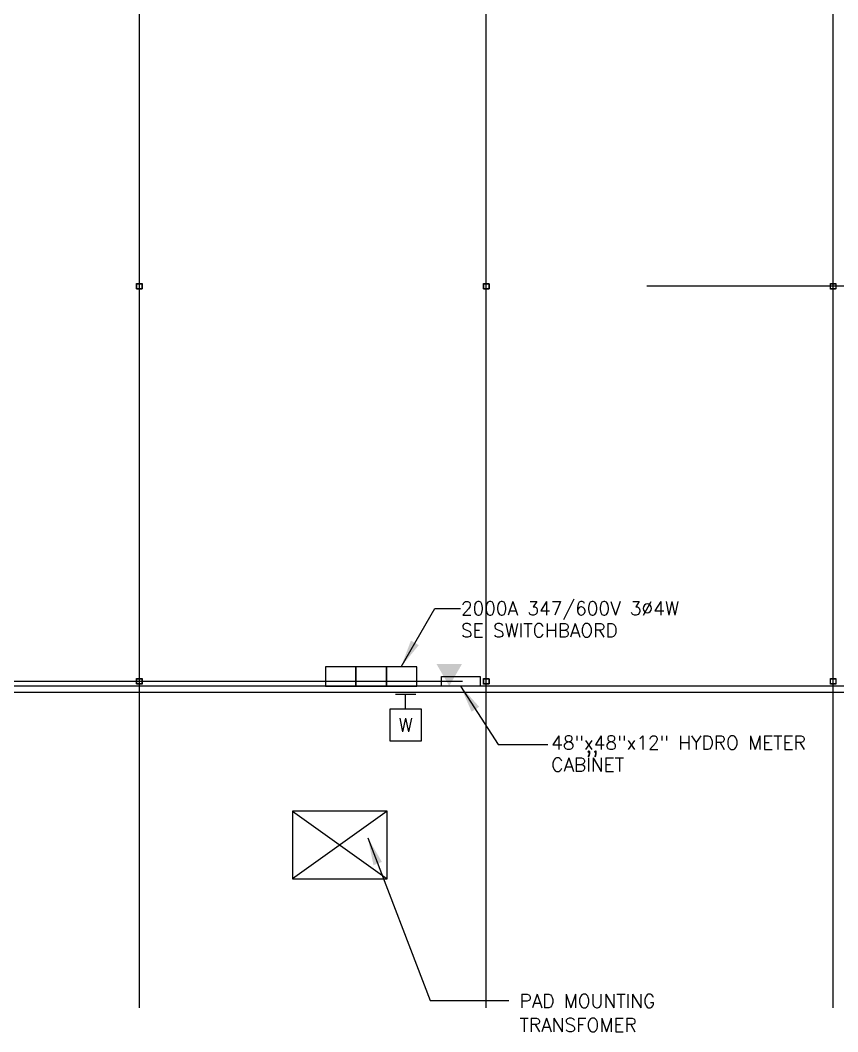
# Model space of a CAD drawing. Header units: millimetres. Extents: x 626570 to 643256, y 6233 to 11343.
# Drawn here: x 628243 to 629262, y 6598 to 7858 of the extents above; entities that cross this region are included whole.
import ezdxf
from ezdxf.enums import TextEntityAlignment as Align

# ---------------------------------------------------------------- set-up
doc = ezdxf.new("R2010")
doc.units = ezdxf.units.MM
doc.header["$LTSCALE"] = 4000
doc.header["$MEASUREMENT"] = 0
doc.linetypes.add('DASHDOT', pattern=[1, 0.5, -0.25, 0, -0.25])
doc.layers.get('0').update_dxf_attribs({"linetype": 'CONTINUOUS'})
for name, color, linetype in [('2012-201_WALL-FLEXWALL', 7, 'CONTINUOUS'), ('LTG', 6, 'CONTINUOUS'), ('MASTERFOUNDATION_1', 4, 'DASHDOT'), ('MASTERFOUNDATION_25', 7, 'CONTINUOUS'), ('POWER', 3, 'CONTINUOUS')]:
    doc.layers.add(name, color=color, linetype=linetype)
doc.styles.get("Standard").update_dxf_attribs({"font": 'simplex.shx'})
doc.dimstyles.get("Standard").update_dxf_attribs({"dimtxt": 0.18, "dimasz": 0.18, "dimexe": 0.18, "dimexo": 0.0625, "dimgap": 0.09, "dimtad": 0, "dimtih": 1, "dimtoh": 1, "dimdec": 4, "dimzin": 0, "dimdsep": 46, "dimtxsty": 'Standard', "dimcen": 0.09, "dimadec": 0, "dimazin": 0, "dimtfac": 1, "dimtdec": 4, "dimtofl": 0, "dimtmove": 0, "dimatfit": 3, "dimfxl": 1, "dimtolj": 1, "dimtzin": 0, "dimarcsym": 0})

# ---------------------------------------------------------------- blocks, each defined once
blk = doc.blocks.new('WD')
for p, q in [((322, 0), (-322, 0)), ((0, -465), (0, 0))]:
    blk.add_line(p, q)
blk.add_lwpolyline([(-500, -465), (-500, -1465), (500, -1465), (500, -465)], close=True)
blk.add_text('W', height=430).set_placement((0, -965), align=Align.MIDDLE)
blk = doc.blocks.new('PHONE')
at = {"color": 1}
blk.add_solid([(-200, 346), (200, 346), (0, 0)], dxfattribs=at)

msp = doc.modelspace()

# ---------------------------------------------------------------- linework, layer by layer
at = {"layer": '2012-201_WALL-FLEXWALL', "linetype": 'Continuous'}
for p, q in [((629308.7, 7028.5), (627960.4, 7028.5)), ((629308.7, 7020.6), (627960.4, 7020.6))]:
    msp.add_line(p, q, dxfattribs=at)
at = {"layer": 'MASTERFOUNDATION_1', "linetype": 'DASHDOT'}
for p, q in [((628391.8, 6627.5), (628391.8, 11123.2)), ((628823.8, 7058.8), (628823.8, 11123.2)), ((629255.8, 6627.5), (629255.8, 11123.2)), ((643023.9, 7526.6), (626795.2, 7526.6)), ((643023.9, 7526.6), (626795.2, 7526.6)), ((628823.8, 6627.5), (628823.8, 7058.8)), ((626794.1, 7034.4), (643036.1, 7034.4))]:
    msp.add_line(p, q, dxfattribs=at)
at = {"layer": 'MASTERFOUNDATION_25', "linetype": 'Continuous', "flags": 128}
for points in [[(628388.9, 7530.1), (628394.7, 7530.1), (628394.7, 7530.1), (628394.7, 7530.1), (628394.7, 7530.1), (628394.7, 7530.1), (628394.8, 7530.1), (628394.8, 7530.1), (628394.8, 7530.1), (628394.8, 7530.1), (628394.8, 7530.1), (628394.9, 7530.1), (628394.9, 7530.1), (628394.9, 7530.1), (628394.9, 7530), (628394.9, 7530), (628395, 7530), (628395, 7530), (628395, 7530), (628395, 7530), (628395, 7530), (628395.1, 7530), (628395.1, 7529.9), (628395.1, 7529.9), (628395.1, 7529.9), (628395.1, 7529.9), (628395.1, 7529.9), (628395.1, 7529.9), (628395.2, 7529.9), (628395.2, 7529.8), (628395.2, 7529.8), (628395.2, 7529.8), (628395.2, 7529.8), (628395.2, 7529.8), (628395.2, 7529.7), (628395.2, 7529.7), (628395.2, 7529.7), (628395.2, 7529.7), (628395.3, 7529.7), (628395.3, 7529.6), (628395.3, 7529.6), (628395.3, 7529.6), (628395.3, 7529.6), (628395.3, 7529.6), (628395.3, 7529.5), (628395.3, 7529.5), (628395.3, 7529.5), (628395.3, 7523.7), (628395.3, 7523.7), (628395.3, 7523.7), (628395.3, 7523.7), (628395.3, 7523.6), (628395.3, 7523.6), (628395.3, 7523.6), (628395.3, 7523.6), (628395.3, 7523.6), (628395.2, 7523.5), (628395.2, 7523.5), (628395.2, 7523.5), (628395.2, 7523.5), (628395.2, 7523.5), (628395.2, 7523.4), (628395.2, 7523.4), (628395.2, 7523.4), (628395.2, 7523.4), (628395.2, 7523.4), (628395.1, 7523.3), (628395.1, 7523.3), (628395.1, 7523.3), (628395.1, 7523.3), (628395.1, 7523.3), (628395.1, 7523.3), (628395.1, 7523.3), (628395, 7523.2), (628395, 7523.2), (628395, 7523.2), (628395, 7523.2), (628395, 7523.2), (628394.9, 7523.2), (628394.9, 7523.2), (628394.9, 7523.2), (628394.9, 7523.2), (628394.9, 7523.1), (628394.8, 7523.1), (628394.8, 7523.1), (628394.8, 7523.1), (628394.8, 7523.1), (628394.8, 7523.1), (628394.7, 7523.1), (628394.7, 7523.1), (628394.7, 7523.1), (628394.7, 7523.1), (628394.7, 7523.1), (628388.9, 7523.1), (628388.9, 7523.1), (628388.9, 7523.1), (628388.8, 7523.1), (628388.8, 7523.1), (628388.8, 7523.1), (628388.8, 7523.1), (628388.7, 7523.1), (628388.7, 7523.1), (628388.7, 7523.1), (628388.7, 7523.1), (628388.7, 7523.2), (628388.6, 7523.2), (628388.6, 7523.2), (628388.6, 7523.2), (628388.6, 7523.2), (628388.6, 7523.2), (628388.5, 7523.2), (628388.5, 7523.2), (628388.5, 7523.2), (628388.5, 7523.3), (628388.5, 7523.3), (628388.5, 7523.3), (628388.5, 7523.3), (628388.4, 7523.3), (628388.4, 7523.3), (628388.4, 7523.3), (628388.4, 7523.4), (628388.4, 7523.4), (628388.4, 7523.4), (628388.4, 7523.4), (628388.3, 7523.4), (628388.3, 7523.5), (628388.3, 7523.5), (628388.3, 7523.5), (628388.3, 7523.5), (628388.3, 7523.5), (628388.3, 7523.6), (628388.3, 7523.6), (628388.3, 7523.6), (628388.3, 7523.6), (628388.3, 7523.6), (628388.3, 7523.7), (628388.3, 7523.7), (628388.3, 7523.7), (628388.3, 7523.7), (628388.3, 7529.5), (628388.3, 7529.5), (628388.3, 7529.5), (628388.3, 7529.6), (628388.3, 7529.6), (628388.3, 7529.6), (628388.3, 7529.6), (628388.3, 7529.6), (628388.3, 7529.7), (628388.3, 7529.7), (628388.3, 7529.7), (628388.3, 7529.7), (628388.3, 7529.7), (628388.3, 7529.8), (628388.3, 7529.8), (628388.4, 7529.8), (628388.4, 7529.8), (628388.4, 7529.8), (628388.4, 7529.9), (628388.4, 7529.9), (628388.4, 7529.9), (628388.4, 7529.9), (628388.5, 7529.9), (628388.5, 7529.9), (628388.5, 7529.9), (628388.5, 7530), (628388.5, 7530), (628388.5, 7530), (628388.5, 7530), (628388.6, 7530), (628388.6, 7530), (628388.6, 7530), (628388.6, 7530), (628388.6, 7530.1), (628388.7, 7530.1), (628388.7, 7530.1), (628388.7, 7530.1), (628388.7, 7530.1), (628388.7, 7530.1), (628388.8, 7530.1), (628388.8, 7530.1), (628388.8, 7530.1), (628388.8, 7530.1), (628388.9, 7530.1), (628388.9, 7530.1), (628388.9, 7530.1)], [(628388.9, 7529.8), (628394.7, 7529.8), (628394.7, 7529.8), (628394.7, 7529.8), (628394.7, 7529.8), (628394.7, 7529.8), (628394.7, 7529.8), (628394.7, 7529.8), (628394.7, 7529.8), (628394.7, 7529.8), (628394.7, 7529.8), (628394.8, 7529.8), (628394.8, 7529.8), (628394.8, 7529.8), (628394.8, 7529.8), (628394.8, 7529.8), (628394.8, 7529.8), (628394.8, 7529.7), (628394.8, 7529.7), (628394.8, 7529.7), (628394.8, 7529.7), (628394.9, 7529.7), (628394.9, 7529.7), (628394.9, 7529.7), (628394.9, 7529.7), (628394.9, 7529.7), (628394.9, 7529.7), (628394.9, 7529.7), (628394.9, 7529.7), (628394.9, 7529.7), (628394.9, 7529.7), (628394.9, 7529.6), (628394.9, 7529.6), (628394.9, 7529.6), (628394.9, 7529.6), (628394.9, 7529.6), (628394.9, 7529.6), (628394.9, 7529.6), (628395, 7529.6), (628395, 7529.6), (628395, 7529.6), (628395, 7529.5), (628395, 7529.5), (628395, 7529.5), (628395, 7529.5), (628395, 7529.5), (628395, 7529.5), (628395, 7523.7), (628395, 7523.7), (628395, 7523.7), (628395, 7523.7), (628395, 7523.7), (628395, 7523.7), (628395, 7523.7), (628395, 7523.7), (628395, 7523.6), (628394.9, 7523.6), (628394.9, 7523.6), (628394.9, 7523.6), (628394.9, 7523.6), (628394.9, 7523.6), (628394.9, 7523.6), (628394.9, 7523.6), (628394.9, 7523.6), (628394.9, 7523.6), (628394.9, 7523.5), (628394.9, 7523.5), (628394.9, 7523.5), (628394.9, 7523.5), (628394.9, 7523.5), (628394.9, 7523.5), (628394.9, 7523.5), (628394.9, 7523.5), (628394.8, 7523.5), (628394.8, 7523.5), (628394.8, 7523.5), (628394.8, 7523.5), (628394.8, 7523.5), (628394.8, 7523.5), (628394.8, 7523.5), (628394.8, 7523.4), (628394.8, 7523.4), (628394.8, 7523.4), (628394.7, 7523.4), (628394.7, 7523.4), (628394.7, 7523.4), (628394.7, 7523.4), (628394.7, 7523.4), (628394.7, 7523.4), (628394.7, 7523.4), (628394.7, 7523.4), (628394.7, 7523.4), (628394.7, 7523.4), (628388.9, 7523.4), (628388.9, 7523.4), (628388.9, 7523.4), (628388.9, 7523.4), (628388.9, 7523.4), (628388.8, 7523.4), (628388.8, 7523.4), (628388.8, 7523.4), (628388.8, 7523.4), (628388.8, 7523.4), (628388.8, 7523.4), (628388.8, 7523.4), (628388.8, 7523.4), (628388.8, 7523.5), (628388.8, 7523.5), (628388.7, 7523.5), (628388.7, 7523.5), (628388.7, 7523.5), (628388.7, 7523.5), (628388.7, 7523.5), (628388.7, 7523.5), (628388.7, 7523.5), (628388.7, 7523.5), (628388.7, 7523.5), (628388.7, 7523.5), (628388.7, 7523.5), (628388.7, 7523.5), (628388.6, 7523.5), (628388.6, 7523.6), (628388.6, 7523.6), (628388.6, 7523.6), (628388.6, 7523.6), (628388.6, 7523.6), (628388.6, 7523.6), (628388.6, 7523.6), (628388.6, 7523.6), (628388.6, 7523.6), (628388.6, 7523.6), (628388.6, 7523.7), (628388.6, 7523.7), (628388.6, 7523.7), (628388.6, 7523.7), (628388.6, 7523.7), (628388.6, 7523.7), (628388.6, 7523.7), (628388.6, 7523.7), (628388.6, 7529.5), (628388.6, 7529.5), (628388.6, 7529.5), (628388.6, 7529.5), (628388.6, 7529.5), (628388.6, 7529.5), (628388.6, 7529.6), (628388.6, 7529.6), (628388.6, 7529.6), (628388.6, 7529.6), (628388.6, 7529.6), (628388.6, 7529.6), (628388.6, 7529.6), (628388.6, 7529.6), (628388.6, 7529.6), (628388.6, 7529.6), (628388.6, 7529.7), (628388.6, 7529.7), (628388.6, 7529.7), (628388.7, 7529.7), (628388.7, 7529.7), (628388.7, 7529.7), (628388.7, 7529.7), (628388.7, 7529.7), (628388.7, 7529.7), (628388.7, 7529.7), (628388.7, 7529.7), (628388.7, 7529.7), (628388.7, 7529.7), (628388.7, 7529.7), (628388.7, 7529.8), (628388.8, 7529.8), (628388.8, 7529.8), (628388.8, 7529.8), (628388.8, 7529.8), (628388.8, 7529.8), (628388.8, 7529.8), (628388.8, 7529.8), (628388.8, 7529.8), (628388.8, 7529.8), (628388.8, 7529.8), (628388.9, 7529.8), (628388.9, 7529.8), (628388.9, 7529.8), (628388.9, 7529.8), (628388.9, 7529.8)], [(628820.9, 7530.1), (628826.7, 7530.1), (628826.7, 7530.1), (628826.7, 7530.1), (628826.7, 7530.1), (628826.7, 7530.1), (628826.8, 7530.1), (628826.8, 7530.1), (628826.8, 7530.1), (628826.8, 7530.1), (628826.9, 7530.1), (628826.9, 7530.1), (628826.9, 7530.1), (628826.9, 7530.1), (628826.9, 7530), (628827, 7530), (628827, 7530), (628827, 7530), (628827, 7530), (628827, 7530), (628827, 7530), (628827.1, 7530), (628827.1, 7529.9), (628827.1, 7529.9), (628827.1, 7529.9), (628827.1, 7529.9), (628827.1, 7529.9), (628827.2, 7529.9), (628827.2, 7529.9), (628827.2, 7529.8), (628827.2, 7529.8), (628827.2, 7529.8), (628827.2, 7529.8), (628827.2, 7529.8), (628827.2, 7529.7), (628827.2, 7529.7), (628827.2, 7529.7), (628827.3, 7529.7), (628827.3, 7529.7), (628827.3, 7529.6), (628827.3, 7529.6), (628827.3, 7529.6), (628827.3, 7529.6), (628827.3, 7529.6), (628827.3, 7529.5), (628827.3, 7529.5), (628827.3, 7529.5), (628827.3, 7523.7), (628827.3, 7523.7), (628827.3, 7523.7), (628827.3, 7523.7), (628827.3, 7523.6), (628827.3, 7523.6), (628827.3, 7523.6), (628827.3, 7523.6), (628827.3, 7523.6), (628827.3, 7523.5), (628827.2, 7523.5), (628827.2, 7523.5), (628827.2, 7523.5), (628827.2, 7523.5), (628827.2, 7523.4), (628827.2, 7523.4), (628827.2, 7523.4), (628827.2, 7523.4), (628827.2, 7523.4), (628827.2, 7523.3), (628827.1, 7523.3), (628827.1, 7523.3), (628827.1, 7523.3), (628827.1, 7523.3), (628827.1, 7523.3), (628827.1, 7523.3), (628827, 7523.2), (628827, 7523.2), (628827, 7523.2), (628827, 7523.2), (628827, 7523.2), (628827, 7523.2), (628826.9, 7523.2), (628826.9, 7523.2), (628826.9, 7523.2), (628826.9, 7523.1), (628826.9, 7523.1), (628826.8, 7523.1), (628826.8, 7523.1), (628826.8, 7523.1), (628826.8, 7523.1), (628826.7, 7523.1), (628826.7, 7523.1), (628826.7, 7523.1), (628826.7, 7523.1), (628826.7, 7523.1), (628820.9, 7523.1), (628820.9, 7523.1), (628820.9, 7523.1), (628820.8, 7523.1), (628820.8, 7523.1), (628820.8, 7523.1), (628820.8, 7523.1), (628820.8, 7523.1), (628820.7, 7523.1), (628820.7, 7523.1), (628820.7, 7523.1), (628820.7, 7523.2), (628820.7, 7523.2), (628820.6, 7523.2), (628820.6, 7523.2), (628820.6, 7523.2), (628820.6, 7523.2), (628820.6, 7523.2), (628820.5, 7523.2), (628820.5, 7523.2), (628820.5, 7523.3), (628820.5, 7523.3), (628820.5, 7523.3), (628820.5, 7523.3), (628820.4, 7523.3), (628820.4, 7523.3), (628820.4, 7523.3), (628820.4, 7523.4), (628820.4, 7523.4), (628820.4, 7523.4), (628820.4, 7523.4), (628820.4, 7523.4), (628820.3, 7523.5), (628820.3, 7523.5), (628820.3, 7523.5), (628820.3, 7523.5), (628820.3, 7523.5), (628820.3, 7523.6), (628820.3, 7523.6), (628820.3, 7523.6), (628820.3, 7523.6), (628820.3, 7523.6), (628820.3, 7523.7), (628820.3, 7523.7), (628820.3, 7523.7), (628820.3, 7523.7), (628820.3, 7529.5), (628820.3, 7529.5), (628820.3, 7529.5), (628820.3, 7529.6), (628820.3, 7529.6), (628820.3, 7529.6), (628820.3, 7529.6), (628820.3, 7529.6), (628820.3, 7529.7), (628820.3, 7529.7), (628820.3, 7529.7), (628820.3, 7529.7), (628820.3, 7529.7), (628820.3, 7529.8), (628820.4, 7529.8), (628820.4, 7529.8), (628820.4, 7529.8), (628820.4, 7529.8), (628820.4, 7529.9), (628820.4, 7529.9), (628820.4, 7529.9), (628820.4, 7529.9), (628820.5, 7529.9), (628820.5, 7529.9), (628820.5, 7529.9), (628820.5, 7530), (628820.5, 7530), (628820.5, 7530), (628820.6, 7530), (628820.6, 7530), (628820.6, 7530), (628820.6, 7530), (628820.6, 7530), (628820.7, 7530.1), (628820.7, 7530.1), (628820.7, 7530.1), (628820.7, 7530.1), (628820.7, 7530.1), (628820.8, 7530.1), (628820.8, 7530.1), (628820.8, 7530.1), (628820.8, 7530.1), (628820.8, 7530.1), (628820.9, 7530.1), (628820.9, 7530.1), (628820.9, 7530.1)], [(628820.9, 7529.8), (628826.7, 7529.8), (628826.7, 7529.8), (628826.7, 7529.8), (628826.7, 7529.8), (628826.7, 7529.8), (628826.7, 7529.8), (628826.7, 7529.8), (628826.7, 7529.8), (628826.7, 7529.8), (628826.8, 7529.8), (628826.8, 7529.8), (628826.8, 7529.8), (628826.8, 7529.8), (628826.8, 7529.8), (628826.8, 7529.8), (628826.8, 7529.8), (628826.8, 7529.7), (628826.8, 7529.7), (628826.8, 7529.7), (628826.9, 7529.7), (628826.9, 7529.7), (628826.9, 7529.7), (628826.9, 7529.7), (628826.9, 7529.7), (628826.9, 7529.7), (628826.9, 7529.7), (628826.9, 7529.7), (628826.9, 7529.7), (628826.9, 7529.7), (628826.9, 7529.7), (628826.9, 7529.6), (628826.9, 7529.6), (628826.9, 7529.6), (628826.9, 7529.6), (628826.9, 7529.6), (628827, 7529.6), (628827, 7529.6), (628827, 7529.6), (628827, 7529.6), (628827, 7529.6), (628827, 7529.5), (628827, 7529.5), (628827, 7529.5), (628827, 7529.5), (628827, 7529.5), (628827, 7529.5), (628827, 7523.7), (628827, 7523.7), (628827, 7523.7), (628827, 7523.7), (628827, 7523.7), (628827, 7523.7), (628827, 7523.7), (628827, 7523.7), (628827, 7523.6), (628827, 7523.6), (628827, 7523.6), (628826.9, 7523.6), (628826.9, 7523.6), (628826.9, 7523.6), (628826.9, 7523.6), (628826.9, 7523.6), (628826.9, 7523.6), (628826.9, 7523.6), (628826.9, 7523.5), (628826.9, 7523.5), (628826.9, 7523.5), (628826.9, 7523.5), (628826.9, 7523.5), (628826.9, 7523.5), (628826.9, 7523.5), (628826.9, 7523.5), (628826.9, 7523.5), (628826.8, 7523.5), (628826.8, 7523.5), (628826.8, 7523.5), (628826.8, 7523.5), (628826.8, 7523.5), (628826.8, 7523.5), (628826.8, 7523.4), (628826.8, 7523.4), (628826.8, 7523.4), (628826.8, 7523.4), (628826.7, 7523.4), (628826.7, 7523.4), (628826.7, 7523.4), (628826.7, 7523.4), (628826.7, 7523.4), (628826.7, 7523.4), (628826.7, 7523.4), (628826.7, 7523.4), (628826.7, 7523.4), (628820.9, 7523.4), (628820.9, 7523.4), (628820.9, 7523.4), (628820.9, 7523.4), (628820.9, 7523.4), (628820.9, 7523.4), (628820.8, 7523.4), (628820.8, 7523.4), (628820.8, 7523.4), (628820.8, 7523.4), (628820.8, 7523.4), (628820.8, 7523.4), (628820.8, 7523.4), (628820.8, 7523.5), (628820.8, 7523.5), (628820.8, 7523.5), (628820.7, 7523.5), (628820.7, 7523.5), (628820.7, 7523.5), (628820.7, 7523.5), (628820.7, 7523.5), (628820.7, 7523.5), (628820.7, 7523.5), (628820.7, 7523.5), (628820.7, 7523.5), (628820.7, 7523.5), (628820.7, 7523.5), (628820.7, 7523.5), (628820.6, 7523.6), (628820.6, 7523.6), (628820.6, 7523.6), (628820.6, 7523.6), (628820.6, 7523.6), (628820.6, 7523.6), (628820.6, 7523.6), (628820.6, 7523.6), (628820.6, 7523.6), (628820.6, 7523.6), (628820.6, 7523.7), (628820.6, 7523.7), (628820.6, 7523.7), (628820.6, 7523.7), (628820.6, 7523.7), (628820.6, 7523.7), (628820.6, 7523.7), (628820.6, 7523.7), (628820.6, 7529.5), (628820.6, 7529.5), (628820.6, 7529.5), (628820.6, 7529.5), (628820.6, 7529.5), (628820.6, 7529.5), (628820.6, 7529.6), (628820.6, 7529.6), (628820.6, 7529.6), (628820.6, 7529.6), (628820.6, 7529.6), (628820.6, 7529.6), (628820.6, 7529.6), (628820.6, 7529.6), (628820.6, 7529.6), (628820.6, 7529.6), (628820.6, 7529.7), (628820.6, 7529.7), (628820.7, 7529.7), (628820.7, 7529.7), (628820.7, 7529.7), (628820.7, 7529.7), (628820.7, 7529.7), (628820.7, 7529.7), (628820.7, 7529.7), (628820.7, 7529.7), (628820.7, 7529.7), (628820.7, 7529.7), (628820.7, 7529.7), (628820.7, 7529.7), (628820.8, 7529.8), (628820.8, 7529.8), (628820.8, 7529.8), (628820.8, 7529.8), (628820.8, 7529.8), (628820.8, 7529.8), (628820.8, 7529.8), (628820.8, 7529.8), (628820.8, 7529.8), (628820.8, 7529.8), (628820.9, 7529.8), (628820.9, 7529.8), (628820.9, 7529.8), (628820.9, 7529.8), (628820.9, 7529.8), (628820.9, 7529.8)], [(629252.9, 7530.1), (629258.7, 7530.1), (629258.7, 7530.1), (629258.7, 7530.1), (629258.7, 7530.1), (629258.8, 7530.1), (629258.8, 7530.1), (629258.8, 7530.1), (629258.8, 7530.1), (629258.8, 7530.1), (629258.9, 7530.1), (629258.9, 7530.1), (629258.9, 7530.1), (629258.9, 7530.1), (629258.9, 7530), (629259, 7530), (629259, 7530), (629259, 7530), (629259, 7530), (629259, 7530), (629259.1, 7530), (629259.1, 7530), (629259.1, 7529.9), (629259.1, 7529.9), (629259.1, 7529.9), (629259.1, 7529.9), (629259.1, 7529.9), (629259.2, 7529.9), (629259.2, 7529.9), (629259.2, 7529.8), (629259.2, 7529.8), (629259.2, 7529.8), (629259.2, 7529.8), (629259.2, 7529.8), (629259.2, 7529.7), (629259.2, 7529.7), (629259.3, 7529.7), (629259.3, 7529.7), (629259.3, 7529.7), (629259.3, 7529.6), (629259.3, 7529.6), (629259.3, 7529.6), (629259.3, 7529.6), (629259.3, 7529.6), (629259.3, 7529.5), (629259.3, 7529.5), (629259.3, 7529.5), (629259.3, 7523.7), (629259.3, 7523.7), (629259.3, 7523.7), (629259.3, 7523.7), (629259.3, 7523.6), (629259.3, 7523.6), (629259.3, 7523.6), (629259.3, 7523.6), (629259.3, 7523.6), (629259.3, 7523.5), (629259.3, 7523.5), (629259.2, 7523.5), (629259.2, 7523.5), (629259.2, 7523.5), (629259.2, 7523.4), (629259.2, 7523.4), (629259.2, 7523.4), (629259.2, 7523.4), (629259.2, 7523.4), (629259.2, 7523.3), (629259.1, 7523.3), (629259.1, 7523.3), (629259.1, 7523.3), (629259.1, 7523.3), (629259.1, 7523.3), (629259.1, 7523.3), (629259.1, 7523.2), (629259, 7523.2), (629259, 7523.2), (629259, 7523.2), (629259, 7523.2), (629259, 7523.2), (629258.9, 7523.2), (629258.9, 7523.2), (629258.9, 7523.2), (629258.9, 7523.1), (629258.9, 7523.1), (629258.8, 7523.1), (629258.8, 7523.1), (629258.8, 7523.1), (629258.8, 7523.1), (629258.8, 7523.1), (629258.7, 7523.1), (629258.7, 7523.1), (629258.7, 7523.1), (629258.7, 7523.1), (629252.9, 7523.1), (629252.9, 7523.1), (629252.9, 7523.1), (629252.8, 7523.1), (629252.8, 7523.1), (629252.8, 7523.1), (629252.8, 7523.1), (629252.8, 7523.1), (629252.7, 7523.1), (629252.7, 7523.1), (629252.7, 7523.1), (629252.7, 7523.2), (629252.7, 7523.2), (629252.6, 7523.2), (629252.6, 7523.2), (629252.6, 7523.2), (629252.6, 7523.2), (629252.6, 7523.2), (629252.5, 7523.2), (629252.5, 7523.2), (629252.5, 7523.3), (629252.5, 7523.3), (629252.5, 7523.3), (629252.5, 7523.3), (629252.5, 7523.3), (629252.4, 7523.3), (629252.4, 7523.3), (629252.4, 7523.4), (629252.4, 7523.4), (629252.4, 7523.4), (629252.4, 7523.4), (629252.4, 7523.4), (629252.4, 7523.5), (629252.3, 7523.5), (629252.3, 7523.5), (629252.3, 7523.5), (629252.3, 7523.5), (629252.3, 7523.6), (629252.3, 7523.6), (629252.3, 7523.6), (629252.3, 7523.6), (629252.3, 7523.6), (629252.3, 7523.7), (629252.3, 7523.7), (629252.3, 7523.7), (629252.3, 7523.7), (629252.3, 7529.5), (629252.3, 7529.5), (629252.3, 7529.5), (629252.3, 7529.6), (629252.3, 7529.6), (629252.3, 7529.6), (629252.3, 7529.6), (629252.3, 7529.6), (629252.3, 7529.7), (629252.3, 7529.7), (629252.3, 7529.7), (629252.3, 7529.7), (629252.3, 7529.7), (629252.4, 7529.8), (629252.4, 7529.8), (629252.4, 7529.8), (629252.4, 7529.8), (629252.4, 7529.8), (629252.4, 7529.9), (629252.4, 7529.9), (629252.4, 7529.9), (629252.5, 7529.9), (629252.5, 7529.9), (629252.5, 7529.9), (629252.5, 7529.9), (629252.5, 7530), (629252.5, 7530), (629252.5, 7530), (629252.6, 7530), (629252.6, 7530), (629252.6, 7530), (629252.6, 7530), (629252.6, 7530), (629252.7, 7530.1), (629252.7, 7530.1), (629252.7, 7530.1), (629252.7, 7530.1), (629252.7, 7530.1), (629252.8, 7530.1), (629252.8, 7530.1), (629252.8, 7530.1), (629252.8, 7530.1), (629252.8, 7530.1), (629252.9, 7530.1), (629252.9, 7530.1), (629252.9, 7530.1)], [(629252.9, 7529.8), (629258.7, 7529.8), (629258.7, 7529.8), (629258.7, 7529.8), (629258.7, 7529.8), (629258.7, 7529.8), (629258.7, 7529.8), (629258.7, 7529.8), (629258.7, 7529.8), (629258.8, 7529.8), (629258.8, 7529.8), (629258.8, 7529.8), (629258.8, 7529.8), (629258.8, 7529.8), (629258.8, 7529.8), (629258.8, 7529.8), (629258.8, 7529.8), (629258.8, 7529.7), (629258.8, 7529.7), (629258.9, 7529.7), (629258.9, 7529.7), (629258.9, 7529.7), (629258.9, 7529.7), (629258.9, 7529.7), (629258.9, 7529.7), (629258.9, 7529.7), (629258.9, 7529.7), (629258.9, 7529.7), (629258.9, 7529.7), (629258.9, 7529.7), (629258.9, 7529.7), (629258.9, 7529.6), (629258.9, 7529.6), (629258.9, 7529.6), (629259, 7529.6), (629259, 7529.6), (629259, 7529.6), (629259, 7529.6), (629259, 7529.6), (629259, 7529.6), (629259, 7529.6), (629259, 7529.5), (629259, 7529.5), (629259, 7529.5), (629259, 7529.5), (629259, 7529.5), (629259, 7529.5), (629259, 7523.7), (629259, 7523.7), (629259, 7523.7), (629259, 7523.7), (629259, 7523.7), (629259, 7523.7), (629259, 7523.7), (629259, 7523.7), (629259, 7523.6), (629259, 7523.6), (629259, 7523.6), (629259, 7523.6), (629259, 7523.6), (629258.9, 7523.6), (629258.9, 7523.6), (629258.9, 7523.6), (629258.9, 7523.6), (629258.9, 7523.6), (629258.9, 7523.5), (629258.9, 7523.5), (629258.9, 7523.5), (629258.9, 7523.5), (629258.9, 7523.5), (629258.9, 7523.5), (629258.9, 7523.5), (629258.9, 7523.5), (629258.9, 7523.5), (629258.9, 7523.5), (629258.8, 7523.5), (629258.8, 7523.5), (629258.8, 7523.5), (629258.8, 7523.5), (629258.8, 7523.5), (629258.8, 7523.4), (629258.8, 7523.4), (629258.8, 7523.4), (629258.8, 7523.4), (629258.8, 7523.4), (629258.7, 7523.4), (629258.7, 7523.4), (629258.7, 7523.4), (629258.7, 7523.4), (629258.7, 7523.4), (629258.7, 7523.4), (629258.7, 7523.4), (629258.7, 7523.4), (629252.9, 7523.4), (629252.9, 7523.4), (629252.9, 7523.4), (629252.9, 7523.4), (629252.9, 7523.4), (629252.9, 7523.4), (629252.8, 7523.4), (629252.8, 7523.4), (629252.8, 7523.4), (629252.8, 7523.4), (629252.8, 7523.4), (629252.8, 7523.4), (629252.8, 7523.4), (629252.8, 7523.5), (629252.8, 7523.5), (629252.8, 7523.5), (629252.7, 7523.5), (629252.7, 7523.5), (629252.7, 7523.5), (629252.7, 7523.5), (629252.7, 7523.5), (629252.7, 7523.5), (629252.7, 7523.5), (629252.7, 7523.5), (629252.7, 7523.5), (629252.7, 7523.5), (629252.7, 7523.5), (629252.7, 7523.5), (629252.7, 7523.6), (629252.7, 7523.6), (629252.6, 7523.6), (629252.6, 7523.6), (629252.6, 7523.6), (629252.6, 7523.6), (629252.6, 7523.6), (629252.6, 7523.6), (629252.6, 7523.6), (629252.6, 7523.6), (629252.6, 7523.7), (629252.6, 7523.7), (629252.6, 7523.7), (629252.6, 7523.7), (629252.6, 7523.7), (629252.6, 7523.7), (629252.6, 7523.7), (629252.6, 7523.7), (629252.6, 7529.5), (629252.6, 7529.5), (629252.6, 7529.5), (629252.6, 7529.5), (629252.6, 7529.5), (629252.6, 7529.5), (629252.6, 7529.6), (629252.6, 7529.6), (629252.6, 7529.6), (629252.6, 7529.6), (629252.6, 7529.6), (629252.6, 7529.6), (629252.6, 7529.6), (629252.6, 7529.6), (629252.6, 7529.6), (629252.6, 7529.6), (629252.7, 7529.7), (629252.7, 7529.7), (629252.7, 7529.7), (629252.7, 7529.7), (629252.7, 7529.7), (629252.7, 7529.7), (629252.7, 7529.7), (629252.7, 7529.7), (629252.7, 7529.7), (629252.7, 7529.7), (629252.7, 7529.7), (629252.7, 7529.7), (629252.7, 7529.7), (629252.7, 7529.7), (629252.8, 7529.8), (629252.8, 7529.8), (629252.8, 7529.8), (629252.8, 7529.8), (629252.8, 7529.8), (629252.8, 7529.8), (629252.8, 7529.8), (629252.8, 7529.8), (629252.8, 7529.8), (629252.8, 7529.8), (629252.9, 7529.8), (629252.9, 7529.8), (629252.9, 7529.8), (629252.9, 7529.8), (629252.9, 7529.8), (629252.9, 7529.8)], [(628388.9, 7037.9), (628394.7, 7037.9), (628394.7, 7037.9), (628394.7, 7037.9), (628394.7, 7037.9), (628394.7, 7037.9), (628394.8, 7037.9), (628394.8, 7037.9), (628394.8, 7037.9), (628394.8, 7037.9), (628394.8, 7037.9), (628394.9, 7037.9), (628394.9, 7037.9), (628394.9, 7037.8), (628394.9, 7037.8), (628394.9, 7037.8), (628395, 7037.8), (628395, 7037.8), (628395, 7037.8), (628395, 7037.8), (628395, 7037.8), (628395.1, 7037.8), (628395.1, 7037.7), (628395.1, 7037.7), (628395.1, 7037.7), (628395.1, 7037.7), (628395.1, 7037.7), (628395.1, 7037.7), (628395.2, 7037.6), (628395.2, 7037.6), (628395.2, 7037.6), (628395.2, 7037.6), (628395.2, 7037.6), (628395.2, 7037.6), (628395.2, 7037.5), (628395.2, 7037.5), (628395.2, 7037.5), (628395.2, 7037.5), (628395.3, 7037.5), (628395.3, 7037.4), (628395.3, 7037.4), (628395.3, 7037.4), (628395.3, 7037.4), (628395.3, 7037.3), (628395.3, 7037.3), (628395.3, 7037.3), (628395.3, 7037.3), (628395.3, 7031.5), (628395.3, 7031.5), (628395.3, 7031.5), (628395.3, 7031.5), (628395.3, 7031.4), (628395.3, 7031.4), (628395.3, 7031.4), (628395.3, 7031.4), (628395.3, 7031.4), (628395.2, 7031.3), (628395.2, 7031.3), (628395.2, 7031.3), (628395.2, 7031.3), (628395.2, 7031.3), (628395.2, 7031.2), (628395.2, 7031.2), (628395.2, 7031.2), (628395.2, 7031.2), (628395.2, 7031.2), (628395.1, 7031.1), (628395.1, 7031.1), (628395.1, 7031.1), (628395.1, 7031.1), (628395.1, 7031.1), (628395.1, 7031.1), (628395.1, 7031), (628395, 7031), (628395, 7031), (628395, 7031), (628395, 7031), (628395, 7031), (628394.9, 7031), (628394.9, 7031), (628394.9, 7031), (628394.9, 7030.9), (628394.9, 7030.9), (628394.8, 7030.9), (628394.8, 7030.9), (628394.8, 7030.9), (628394.8, 7030.9), (628394.8, 7030.9), (628394.7, 7030.9), (628394.7, 7030.9), (628394.7, 7030.9), (628394.7, 7030.9), (628394.7, 7030.9), (628388.9, 7030.9), (628388.9, 7030.9), (628388.9, 7030.9), (628388.8, 7030.9), (628388.8, 7030.9), (628388.8, 7030.9), (628388.8, 7030.9), (628388.7, 7030.9), (628388.7, 7030.9), (628388.7, 7030.9), (628388.7, 7030.9), (628388.7, 7030.9), (628388.6, 7031), (628388.6, 7031), (628388.6, 7031), (628388.6, 7031), (628388.6, 7031), (628388.5, 7031), (628388.5, 7031), (628388.5, 7031), (628388.5, 7031), (628388.5, 7031.1), (628388.5, 7031.1), (628388.5, 7031.1), (628388.4, 7031.1), (628388.4, 7031.1), (628388.4, 7031.1), (628388.4, 7031.2), (628388.4, 7031.2), (628388.4, 7031.2), (628388.4, 7031.2), (628388.3, 7031.2), (628388.3, 7031.3), (628388.3, 7031.3), (628388.3, 7031.3), (628388.3, 7031.3), (628388.3, 7031.3), (628388.3, 7031.4), (628388.3, 7031.4), (628388.3, 7031.4), (628388.3, 7031.4), (628388.3, 7031.4), (628388.3, 7031.5), (628388.3, 7031.5), (628388.3, 7031.5), (628388.3, 7031.5), (628388.3, 7037.3), (628388.3, 7037.3), (628388.3, 7037.3), (628388.3, 7037.3), (628388.3, 7037.4), (628388.3, 7037.4), (628388.3, 7037.4), (628388.3, 7037.4), (628388.3, 7037.5), (628388.3, 7037.5), (628388.3, 7037.5), (628388.3, 7037.5), (628388.3, 7037.5), (628388.3, 7037.6), (628388.3, 7037.6), (628388.4, 7037.6), (628388.4, 7037.6), (628388.4, 7037.6), (628388.4, 7037.6), (628388.4, 7037.7), (628388.4, 7037.7), (628388.4, 7037.7), (628388.5, 7037.7), (628388.5, 7037.7), (628388.5, 7037.7), (628388.5, 7037.8), (628388.5, 7037.8), (628388.5, 7037.8), (628388.5, 7037.8), (628388.6, 7037.8), (628388.6, 7037.8), (628388.6, 7037.8), (628388.6, 7037.8), (628388.6, 7037.8), (628388.7, 7037.9), (628388.7, 7037.9), (628388.7, 7037.9), (628388.7, 7037.9), (628388.7, 7037.9), (628388.8, 7037.9), (628388.8, 7037.9), (628388.8, 7037.9), (628388.8, 7037.9), (628388.9, 7037.9), (628388.9, 7037.9), (628388.9, 7037.9)], [(628388.9, 7037.6), (628394.7, 7037.6), (628394.7, 7037.6), (628394.7, 7037.6), (628394.7, 7037.6), (628394.7, 7037.6), (628394.7, 7037.6), (628394.7, 7037.6), (628394.7, 7037.6), (628394.7, 7037.6), (628394.7, 7037.6), (628394.8, 7037.6), (628394.8, 7037.6), (628394.8, 7037.6), (628394.8, 7037.6), (628394.8, 7037.6), (628394.8, 7037.5), (628394.8, 7037.5), (628394.8, 7037.5), (628394.8, 7037.5), (628394.8, 7037.5), (628394.9, 7037.5), (628394.9, 7037.5), (628394.9, 7037.5), (628394.9, 7037.5), (628394.9, 7037.5), (628394.9, 7037.5), (628394.9, 7037.5), (628394.9, 7037.5), (628394.9, 7037.5), (628394.9, 7037.4), (628394.9, 7037.4), (628394.9, 7037.4), (628394.9, 7037.4), (628394.9, 7037.4), (628394.9, 7037.4), (628394.9, 7037.4), (628394.9, 7037.4), (628395, 7037.4), (628395, 7037.4), (628395, 7037.3), (628395, 7037.3), (628395, 7037.3), (628395, 7037.3), (628395, 7037.3), (628395, 7037.3), (628395, 7037.3), (628395, 7031.5), (628395, 7031.5), (628395, 7031.5), (628395, 7031.5), (628395, 7031.5), (628395, 7031.5), (628395, 7031.5), (628395, 7031.5), (628395, 7031.4), (628394.9, 7031.4), (628394.9, 7031.4), (628394.9, 7031.4), (628394.9, 7031.4), (628394.9, 7031.4), (628394.9, 7031.4), (628394.9, 7031.4), (628394.9, 7031.4), (628394.9, 7031.4), (628394.9, 7031.3), (628394.9, 7031.3), (628394.9, 7031.3), (628394.9, 7031.3), (628394.9, 7031.3), (628394.9, 7031.3), (628394.9, 7031.3), (628394.9, 7031.3), (628394.8, 7031.3), (628394.8, 7031.3), (628394.8, 7031.3), (628394.8, 7031.3), (628394.8, 7031.3), (628394.8, 7031.3), (628394.8, 7031.2), (628394.8, 7031.2), (628394.8, 7031.2), (628394.8, 7031.2), (628394.7, 7031.2), (628394.7, 7031.2), (628394.7, 7031.2), (628394.7, 7031.2), (628394.7, 7031.2), (628394.7, 7031.2), (628394.7, 7031.2), (628394.7, 7031.2), (628394.7, 7031.2), (628394.7, 7031.2), (628388.9, 7031.2), (628388.9, 7031.2), (628388.9, 7031.2), (628388.9, 7031.2), (628388.9, 7031.2), (628388.8, 7031.2), (628388.8, 7031.2), (628388.8, 7031.2), (628388.8, 7031.2), (628388.8, 7031.2), (628388.8, 7031.2), (628388.8, 7031.2), (628388.8, 7031.2), (628388.8, 7031.2), (628388.8, 7031.3), (628388.7, 7031.3), (628388.7, 7031.3), (628388.7, 7031.3), (628388.7, 7031.3), (628388.7, 7031.3), (628388.7, 7031.3), (628388.7, 7031.3), (628388.7, 7031.3), (628388.7, 7031.3), (628388.7, 7031.3), (628388.7, 7031.3), (628388.7, 7031.3), (628388.6, 7031.3), (628388.6, 7031.4), (628388.6, 7031.4), (628388.6, 7031.4), (628388.6, 7031.4), (628388.6, 7031.4), (628388.6, 7031.4), (628388.6, 7031.4), (628388.6, 7031.4), (628388.6, 7031.4), (628388.6, 7031.4), (628388.6, 7031.5), (628388.6, 7031.5), (628388.6, 7031.5), (628388.6, 7031.5), (628388.6, 7031.5), (628388.6, 7031.5), (628388.6, 7031.5), (628388.6, 7031.5), (628388.6, 7037.3), (628388.6, 7037.3), (628388.6, 7037.3), (628388.6, 7037.3), (628388.6, 7037.3), (628388.6, 7037.3), (628388.6, 7037.3), (628388.6, 7037.4), (628388.6, 7037.4), (628388.6, 7037.4), (628388.6, 7037.4), (628388.6, 7037.4), (628388.6, 7037.4), (628388.6, 7037.4), (628388.6, 7037.4), (628388.6, 7037.4), (628388.6, 7037.4), (628388.6, 7037.5), (628388.6, 7037.5), (628388.7, 7037.5), (628388.7, 7037.5), (628388.7, 7037.5), (628388.7, 7037.5), (628388.7, 7037.5), (628388.7, 7037.5), (628388.7, 7037.5), (628388.7, 7037.5), (628388.7, 7037.5), (628388.7, 7037.5), (628388.7, 7037.5), (628388.7, 7037.5), (628388.8, 7037.6), (628388.8, 7037.6), (628388.8, 7037.6), (628388.8, 7037.6), (628388.8, 7037.6), (628388.8, 7037.6), (628388.8, 7037.6), (628388.8, 7037.6), (628388.8, 7037.6), (628388.8, 7037.6), (628388.9, 7037.6), (628388.9, 7037.6), (628388.9, 7037.6), (628388.9, 7037.6), (628388.9, 7037.6)], [(628820.9, 7037.9), (628826.7, 7037.9), (628826.7, 7037.9), (628826.7, 7037.9), (628826.7, 7037.9), (628826.7, 7037.9), (628826.8, 7037.9), (628826.8, 7037.9), (628826.8, 7037.9), (628826.8, 7037.9), (628826.9, 7037.9), (628826.9, 7037.9), (628826.9, 7037.9), (628826.9, 7037.8), (628826.9, 7037.8), (628827, 7037.8), (628827, 7037.8), (628827, 7037.8), (628827, 7037.8), (628827, 7037.8), (628827, 7037.8), (628827.1, 7037.8), (628827.1, 7037.7), (628827.1, 7037.7), (628827.1, 7037.7), (628827.1, 7037.7), (628827.1, 7037.7), (628827.2, 7037.7), (628827.2, 7037.6), (628827.2, 7037.6), (628827.2, 7037.6), (628827.2, 7037.6), (628827.2, 7037.6), (628827.2, 7037.6), (628827.2, 7037.5), (628827.2, 7037.5), (628827.2, 7037.5), (628827.3, 7037.5), (628827.3, 7037.5), (628827.3, 7037.4), (628827.3, 7037.4), (628827.3, 7037.4), (628827.3, 7037.4), (628827.3, 7037.3), (628827.3, 7037.3), (628827.3, 7037.3), (628827.3, 7037.3), (628827.3, 7031.5), (628827.3, 7031.5), (628827.3, 7031.5), (628827.3, 7031.5), (628827.3, 7031.4), (628827.3, 7031.4), (628827.3, 7031.4), (628827.3, 7031.4), (628827.3, 7031.4), (628827.3, 7031.3), (628827.2, 7031.3), (628827.2, 7031.3), (628827.2, 7031.3), (628827.2, 7031.3), (628827.2, 7031.2), (628827.2, 7031.2), (628827.2, 7031.2), (628827.2, 7031.2), (628827.2, 7031.2), (628827.2, 7031.1), (628827.1, 7031.1), (628827.1, 7031.1), (628827.1, 7031.1), (628827.1, 7031.1), (628827.1, 7031.1), (628827.1, 7031), (628827, 7031), (628827, 7031), (628827, 7031), (628827, 7031), (628827, 7031), (628827, 7031), (628826.9, 7031), (628826.9, 7031), (628826.9, 7030.9), (628826.9, 7030.9), (628826.9, 7030.9), (628826.8, 7030.9), (628826.8, 7030.9), (628826.8, 7030.9), (628826.8, 7030.9), (628826.7, 7030.9), (628826.7, 7030.9), (628826.7, 7030.9), (628826.7, 7030.9), (628826.7, 7030.9), (628820.9, 7030.9), (628820.9, 7030.9), (628820.9, 7030.9), (628820.8, 7030.9), (628820.8, 7030.9), (628820.8, 7030.9), (628820.8, 7030.9), (628820.8, 7030.9), (628820.7, 7030.9), (628820.7, 7030.9), (628820.7, 7030.9), (628820.7, 7030.9), (628820.7, 7031), (628820.6, 7031), (628820.6, 7031), (628820.6, 7031), (628820.6, 7031), (628820.6, 7031), (628820.5, 7031), (628820.5, 7031), (628820.5, 7031), (628820.5, 7031.1), (628820.5, 7031.1), (628820.5, 7031.1), (628820.4, 7031.1), (628820.4, 7031.1), (628820.4, 7031.1), (628820.4, 7031.2), (628820.4, 7031.2), (628820.4, 7031.2), (628820.4, 7031.2), (628820.4, 7031.2), (628820.3, 7031.3), (628820.3, 7031.3), (628820.3, 7031.3), (628820.3, 7031.3), (628820.3, 7031.3), (628820.3, 7031.4), (628820.3, 7031.4), (628820.3, 7031.4), (628820.3, 7031.4), (628820.3, 7031.4), (628820.3, 7031.5), (628820.3, 7031.5), (628820.3, 7031.5), (628820.3, 7031.5), (628820.3, 7037.3), (628820.3, 7037.3), (628820.3, 7037.3), (628820.3, 7037.3), (628820.3, 7037.4), (628820.3, 7037.4), (628820.3, 7037.4), (628820.3, 7037.4), (628820.3, 7037.5), (628820.3, 7037.5), (628820.3, 7037.5), (628820.3, 7037.5), (628820.3, 7037.5), (628820.3, 7037.6), (628820.4, 7037.6), (628820.4, 7037.6), (628820.4, 7037.6), (628820.4, 7037.6), (628820.4, 7037.6), (628820.4, 7037.7), (628820.4, 7037.7), (628820.4, 7037.7), (628820.5, 7037.7), (628820.5, 7037.7), (628820.5, 7037.7), (628820.5, 7037.8), (628820.5, 7037.8), (628820.5, 7037.8), (628820.6, 7037.8), (628820.6, 7037.8), (628820.6, 7037.8), (628820.6, 7037.8), (628820.6, 7037.8), (628820.7, 7037.8), (628820.7, 7037.9), (628820.7, 7037.9), (628820.7, 7037.9), (628820.7, 7037.9), (628820.8, 7037.9), (628820.8, 7037.9), (628820.8, 7037.9), (628820.8, 7037.9), (628820.8, 7037.9), (628820.9, 7037.9), (628820.9, 7037.9), (628820.9, 7037.9)], [(628820.9, 7037.6), (628826.7, 7037.6), (628826.7, 7037.6), (628826.7, 7037.6), (628826.7, 7037.6), (628826.7, 7037.6), (628826.7, 7037.6), (628826.7, 7037.6), (628826.7, 7037.6), (628826.7, 7037.6), (628826.8, 7037.6), (628826.8, 7037.6), (628826.8, 7037.6), (628826.8, 7037.6), (628826.8, 7037.6), (628826.8, 7037.6), (628826.8, 7037.5), (628826.8, 7037.5), (628826.8, 7037.5), (628826.8, 7037.5), (628826.9, 7037.5), (628826.9, 7037.5), (628826.9, 7037.5), (628826.9, 7037.5), (628826.9, 7037.5), (628826.9, 7037.5), (628826.9, 7037.5), (628826.9, 7037.5), (628826.9, 7037.5), (628826.9, 7037.5), (628826.9, 7037.4), (628826.9, 7037.4), (628826.9, 7037.4), (628826.9, 7037.4), (628826.9, 7037.4), (628826.9, 7037.4), (628827, 7037.4), (628827, 7037.4), (628827, 7037.4), (628827, 7037.4), (628827, 7037.3), (628827, 7037.3), (628827, 7037.3), (628827, 7037.3), (628827, 7037.3), (628827, 7037.3), (628827, 7037.3), (628827, 7031.5), (628827, 7031.5), (628827, 7031.5), (628827, 7031.5), (628827, 7031.5), (628827, 7031.5), (628827, 7031.5), (628827, 7031.5), (628827, 7031.4), (628827, 7031.4), (628827, 7031.4), (628826.9, 7031.4), (628826.9, 7031.4), (628826.9, 7031.4), (628826.9, 7031.4), (628826.9, 7031.4), (628826.9, 7031.4), (628826.9, 7031.4), (628826.9, 7031.3), (628826.9, 7031.3), (628826.9, 7031.3), (628826.9, 7031.3), (628826.9, 7031.3), (628826.9, 7031.3), (628826.9, 7031.3), (628826.9, 7031.3), (628826.9, 7031.3), (628826.8, 7031.3), (628826.8, 7031.3), (628826.8, 7031.3), (628826.8, 7031.3), (628826.8, 7031.3), (628826.8, 7031.2), (628826.8, 7031.2), (628826.8, 7031.2), (628826.8, 7031.2), (628826.8, 7031.2), (628826.7, 7031.2), (628826.7, 7031.2), (628826.7, 7031.2), (628826.7, 7031.2), (628826.7, 7031.2), (628826.7, 7031.2), (628826.7, 7031.2), (628826.7, 7031.2), (628826.7, 7031.2), (628820.9, 7031.2), (628820.9, 7031.2), (628820.9, 7031.2), (628820.9, 7031.2), (628820.9, 7031.2), (628820.9, 7031.2), (628820.8, 7031.2), (628820.8, 7031.2), (628820.8, 7031.2), (628820.8, 7031.2), (628820.8, 7031.2), (628820.8, 7031.2), (628820.8, 7031.2), (628820.8, 7031.2), (628820.8, 7031.3), (628820.8, 7031.3), (628820.7, 7031.3), (628820.7, 7031.3), (628820.7, 7031.3), (628820.7, 7031.3), (628820.7, 7031.3), (628820.7, 7031.3), (628820.7, 7031.3), (628820.7, 7031.3), (628820.7, 7031.3), (628820.7, 7031.3), (628820.7, 7031.3), (628820.7, 7031.3), (628820.6, 7031.4), (628820.6, 7031.4), (628820.6, 7031.4), (628820.6, 7031.4), (628820.6, 7031.4), (628820.6, 7031.4), (628820.6, 7031.4), (628820.6, 7031.4), (628820.6, 7031.4), (628820.6, 7031.4), (628820.6, 7031.5), (628820.6, 7031.5), (628820.6, 7031.5), (628820.6, 7031.5), (628820.6, 7031.5), (628820.6, 7031.5), (628820.6, 7031.5), (628820.6, 7031.5), (628820.6, 7037.3), (628820.6, 7037.3), (628820.6, 7037.3), (628820.6, 7037.3), (628820.6, 7037.3), (628820.6, 7037.3), (628820.6, 7037.3), (628820.6, 7037.4), (628820.6, 7037.4), (628820.6, 7037.4), (628820.6, 7037.4), (628820.6, 7037.4), (628820.6, 7037.4), (628820.6, 7037.4), (628820.6, 7037.4), (628820.6, 7037.4), (628820.6, 7037.4), (628820.6, 7037.5), (628820.7, 7037.5), (628820.7, 7037.5), (628820.7, 7037.5), (628820.7, 7037.5), (628820.7, 7037.5), (628820.7, 7037.5), (628820.7, 7037.5), (628820.7, 7037.5), (628820.7, 7037.5), (628820.7, 7037.5), (628820.7, 7037.5), (628820.7, 7037.5), (628820.8, 7037.5), (628820.8, 7037.6), (628820.8, 7037.6), (628820.8, 7037.6), (628820.8, 7037.6), (628820.8, 7037.6), (628820.8, 7037.6), (628820.8, 7037.6), (628820.8, 7037.6), (628820.8, 7037.6), (628820.9, 7037.6), (628820.9, 7037.6), (628820.9, 7037.6), (628820.9, 7037.6), (628820.9, 7037.6), (628820.9, 7037.6)], [(629252.9, 7037.9), (629258.7, 7037.9), (629258.7, 7037.9), (629258.7, 7037.9), (629258.7, 7037.9), (629258.8, 7037.9), (629258.8, 7037.9), (629258.8, 7037.9), (629258.8, 7037.9), (629258.8, 7037.9), (629258.9, 7037.9), (629258.9, 7037.9), (629258.9, 7037.9), (629258.9, 7037.8), (629258.9, 7037.8), (629259, 7037.8), (629259, 7037.8), (629259, 7037.8), (629259, 7037.8), (629259, 7037.8), (629259.1, 7037.8), (629259.1, 7037.8), (629259.1, 7037.7), (629259.1, 7037.7), (629259.1, 7037.7), (629259.1, 7037.7), (629259.1, 7037.7), (629259.2, 7037.7), (629259.2, 7037.6), (629259.2, 7037.6), (629259.2, 7037.6), (629259.2, 7037.6), (629259.2, 7037.6), (629259.2, 7037.6), (629259.2, 7037.5), (629259.2, 7037.5), (629259.3, 7037.5), (629259.3, 7037.5), (629259.3, 7037.5), (629259.3, 7037.4), (629259.3, 7037.4), (629259.3, 7037.4), (629259.3, 7037.4), (629259.3, 7037.3), (629259.3, 7037.3), (629259.3, 7037.3), (629259.3, 7037.3), (629259.3, 7031.5), (629259.3, 7031.5), (629259.3, 7031.5), (629259.3, 7031.5), (629259.3, 7031.4), (629259.3, 7031.4), (629259.3, 7031.4), (629259.3, 7031.4), (629259.3, 7031.4), (629259.3, 7031.3), (629259.3, 7031.3), (629259.2, 7031.3), (629259.2, 7031.3), (629259.2, 7031.3), (629259.2, 7031.2), (629259.2, 7031.2), (629259.2, 7031.2), (629259.2, 7031.2), (629259.2, 7031.2), (629259.2, 7031.1), (629259.1, 7031.1), (629259.1, 7031.1), (629259.1, 7031.1), (629259.1, 7031.1), (629259.1, 7031.1), (629259.1, 7031), (629259.1, 7031), (629259, 7031), (629259, 7031), (629259, 7031), (629259, 7031), (629259, 7031), (629258.9, 7031), (629258.9, 7031), (629258.9, 7030.9), (629258.9, 7030.9), (629258.9, 7030.9), (629258.8, 7030.9), (629258.8, 7030.9), (629258.8, 7030.9), (629258.8, 7030.9), (629258.8, 7030.9), (629258.7, 7030.9), (629258.7, 7030.9), (629258.7, 7030.9), (629258.7, 7030.9), (629252.9, 7030.9), (629252.9, 7030.9), (629252.9, 7030.9), (629252.8, 7030.9), (629252.8, 7030.9), (629252.8, 7030.9), (629252.8, 7030.9), (629252.8, 7030.9), (629252.7, 7030.9), (629252.7, 7030.9), (629252.7, 7030.9), (629252.7, 7030.9), (629252.7, 7031), (629252.6, 7031), (629252.6, 7031), (629252.6, 7031), (629252.6, 7031), (629252.6, 7031), (629252.5, 7031), (629252.5, 7031), (629252.5, 7031), (629252.5, 7031.1), (629252.5, 7031.1), (629252.5, 7031.1), (629252.5, 7031.1), (629252.4, 7031.1), (629252.4, 7031.1), (629252.4, 7031.2), (629252.4, 7031.2), (629252.4, 7031.2), (629252.4, 7031.2), (629252.4, 7031.2), (629252.4, 7031.3), (629252.3, 7031.3), (629252.3, 7031.3), (629252.3, 7031.3), (629252.3, 7031.3), (629252.3, 7031.4), (629252.3, 7031.4), (629252.3, 7031.4), (629252.3, 7031.4), (629252.3, 7031.4), (629252.3, 7031.5), (629252.3, 7031.5), (629252.3, 7031.5), (629252.3, 7031.5), (629252.3, 7037.3), (629252.3, 7037.3), (629252.3, 7037.3), (629252.3, 7037.3), (629252.3, 7037.4), (629252.3, 7037.4), (629252.3, 7037.4), (629252.3, 7037.4), (629252.3, 7037.5), (629252.3, 7037.5), (629252.3, 7037.5), (629252.3, 7037.5), (629252.3, 7037.5), (629252.4, 7037.6), (629252.4, 7037.6), (629252.4, 7037.6), (629252.4, 7037.6), (629252.4, 7037.6), (629252.4, 7037.6), (629252.4, 7037.7), (629252.4, 7037.7), (629252.5, 7037.7), (629252.5, 7037.7), (629252.5, 7037.7), (629252.5, 7037.7), (629252.5, 7037.8), (629252.5, 7037.8), (629252.5, 7037.8), (629252.6, 7037.8), (629252.6, 7037.8), (629252.6, 7037.8), (629252.6, 7037.8), (629252.6, 7037.8), (629252.7, 7037.8), (629252.7, 7037.9), (629252.7, 7037.9), (629252.7, 7037.9), (629252.7, 7037.9), (629252.8, 7037.9), (629252.8, 7037.9), (629252.8, 7037.9), (629252.8, 7037.9), (629252.8, 7037.9), (629252.9, 7037.9), (629252.9, 7037.9), (629252.9, 7037.9)], [(629252.9, 7037.6), (629258.7, 7037.6), (629258.7, 7037.6), (629258.7, 7037.6), (629258.7, 7037.6), (629258.7, 7037.6), (629258.7, 7037.6), (629258.7, 7037.6), (629258.7, 7037.6), (629258.8, 7037.6), (629258.8, 7037.6), (629258.8, 7037.6), (629258.8, 7037.6), (629258.8, 7037.6), (629258.8, 7037.6), (629258.8, 7037.6), (629258.8, 7037.5), (629258.8, 7037.5), (629258.8, 7037.5), (629258.9, 7037.5), (629258.9, 7037.5), (629258.9, 7037.5), (629258.9, 7037.5), (629258.9, 7037.5), (629258.9, 7037.5), (629258.9, 7037.5), (629258.9, 7037.5), (629258.9, 7037.5), (629258.9, 7037.5), (629258.9, 7037.5), (629258.9, 7037.4), (629258.9, 7037.4), (629258.9, 7037.4), (629258.9, 7037.4), (629259, 7037.4), (629259, 7037.4), (629259, 7037.4), (629259, 7037.4), (629259, 7037.4), (629259, 7037.4), (629259, 7037.3), (629259, 7037.3), (629259, 7037.3), (629259, 7037.3), (629259, 7037.3), (629259, 7037.3), (629259, 7037.3), (629259, 7031.5), (629259, 7031.5), (629259, 7031.5), (629259, 7031.5), (629259, 7031.5), (629259, 7031.5), (629259, 7031.5), (629259, 7031.5), (629259, 7031.4), (629259, 7031.4), (629259, 7031.4), (629259, 7031.4), (629259, 7031.4), (629258.9, 7031.4), (629258.9, 7031.4), (629258.9, 7031.4), (629258.9, 7031.4), (629258.9, 7031.4), (629258.9, 7031.3), (629258.9, 7031.3), (629258.9, 7031.3), (629258.9, 7031.3), (629258.9, 7031.3), (629258.9, 7031.3), (629258.9, 7031.3), (629258.9, 7031.3), (629258.9, 7031.3), (629258.9, 7031.3), (629258.8, 7031.3), (629258.8, 7031.3), (629258.8, 7031.3), (629258.8, 7031.3), (629258.8, 7031.2), (629258.8, 7031.2), (629258.8, 7031.2), (629258.8, 7031.2), (629258.8, 7031.2), (629258.8, 7031.2), (629258.7, 7031.2), (629258.7, 7031.2), (629258.7, 7031.2), (629258.7, 7031.2), (629258.7, 7031.2), (629258.7, 7031.2), (629258.7, 7031.2), (629258.7, 7031.2), (629252.9, 7031.2), (629252.9, 7031.2), (629252.9, 7031.2), (629252.9, 7031.2), (629252.9, 7031.2), (629252.9, 7031.2), (629252.8, 7031.2), (629252.8, 7031.2), (629252.8, 7031.2), (629252.8, 7031.2), (629252.8, 7031.2), (629252.8, 7031.2), (629252.8, 7031.2), (629252.8, 7031.2), (629252.8, 7031.3), (629252.8, 7031.3), (629252.7, 7031.3), (629252.7, 7031.3), (629252.7, 7031.3), (629252.7, 7031.3), (629252.7, 7031.3), (629252.7, 7031.3), (629252.7, 7031.3), (629252.7, 7031.3), (629252.7, 7031.3), (629252.7, 7031.3), (629252.7, 7031.3), (629252.7, 7031.3), (629252.7, 7031.4), (629252.7, 7031.4), (629252.6, 7031.4), (629252.6, 7031.4), (629252.6, 7031.4), (629252.6, 7031.4), (629252.6, 7031.4), (629252.6, 7031.4), (629252.6, 7031.4), (629252.6, 7031.4), (629252.6, 7031.5), (629252.6, 7031.5), (629252.6, 7031.5), (629252.6, 7031.5), (629252.6, 7031.5), (629252.6, 7031.5), (629252.6, 7031.5), (629252.6, 7031.5), (629252.6, 7037.3), (629252.6, 7037.3), (629252.6, 7037.3), (629252.6, 7037.3), (629252.6, 7037.3), (629252.6, 7037.3), (629252.6, 7037.3), (629252.6, 7037.4), (629252.6, 7037.4), (629252.6, 7037.4), (629252.6, 7037.4), (629252.6, 7037.4), (629252.6, 7037.4), (629252.6, 7037.4), (629252.6, 7037.4), (629252.6, 7037.4), (629252.7, 7037.4), (629252.7, 7037.5), (629252.7, 7037.5), (629252.7, 7037.5), (629252.7, 7037.5), (629252.7, 7037.5), (629252.7, 7037.5), (629252.7, 7037.5), (629252.7, 7037.5), (629252.7, 7037.5), (629252.7, 7037.5), (629252.7, 7037.5), (629252.7, 7037.5), (629252.7, 7037.5), (629252.8, 7037.5), (629252.8, 7037.6), (629252.8, 7037.6), (629252.8, 7037.6), (629252.8, 7037.6), (629252.8, 7037.6), (629252.8, 7037.6), (629252.8, 7037.6), (629252.8, 7037.6), (629252.8, 7037.6), (629252.9, 7037.6), (629252.9, 7037.6), (629252.9, 7037.6), (629252.9, 7037.6), (629252.9, 7037.6), (629252.9, 7037.6)]]:
    msp.add_lwpolyline(points, close=True, dxfattribs=at)
at = {"layer": 'POWER'}
for p, q in [((628700.5, 6872.7), (628582.4, 6788.1)), ((628582.4, 6872.7), (628700.5, 6788.1))]:
    msp.add_line(p, q, dxfattribs=at)
for points in [[(628661.4, 7028.5), (628661.4, 7052.5), (628623.4, 7052.5), (628623.4, 7028.5)], [(628699.4, 7028.5), (628699.4, 7052.5), (628661.4, 7052.5), (628661.4, 7028.5)], [(628737.4, 7028.5), (628737.4, 7052.5), (628699.4, 7052.5), (628699.4, 7028.5)], [(628768.2, 7028.5), (628768.2, 7040.5), (628816.2, 7040.5), (628816.2, 7028.5)], [(628582.4, 6788.1), (628700.5, 6788.1), (628700.5, 6872.7), (628582.4, 6872.7)]]:
    msp.add_lwpolyline(points, close=True, dxfattribs=at)

# ---------------------------------------------------------------- block references
at = {"layer": 'LTG', "xscale": 0.03937008, "yscale": 0.03937008, "zscale": 0.03937008}
msp.add_blockref('WD', (628723.3, 7017.8), dxfattribs=at)
at = {"layer": 'POWER', "xscale": 0.07874016, "yscale": 0.07874016, "zscale": 0.07874016}
msp.add_blockref('PHONE', (628777.7, 7028.5), dxfattribs=at)

# ---------------------------------------------------------------- texts
at = {"layer": 'POWER'}
for s, height, p in [('2000A 347/600V 3%%C4W', 16.929, (628792.3, 7116.7)), ('SE SWITCHBAORD', 16.929, (628792.3, 7089.3)), ('48"x48"x12" HYDRO METER', 16.929, (628904.7, 6949.4)), ('CABINET', 16.93, (628904.7, 6922)), ('PAD MOUNTING', 16.929, (628865.3, 6627.6)), ('TRANSFOMER', 16.93, (628865.3, 6597.7))]:
    msp.add_text(s, height=height, dxfattribs=at).set_placement(p)
at = {"layer": 'POWER', "insert": (628947.6, 6964.6), "char_height": 18.75, "attachment_point": 1}
msp.add_mtext(',,', dxfattribs=at)

# ---------------------------------------------------------------- leaders
at = {"layer": 'POWER'}
for points in [[(628717.7, 7052.5), (628759.6, 7125.1), (628791.8, 7125.1)], [(628791.7, 7028.5), (628838.6, 6955.5), (628900.6, 6955.5)], [(628676.3, 6839.4), (628754, 6636.8), (628852, 6636.8)]]:
    msp.add_leader(points, dimstyle='Standard', override={"dimscale": 16, "dimtxt": 2.38125, "dimasz": 2.15, "dimexe": 4.572, "dimexo": 3.175, "dimgap": 1, "dimdec": 0, "dimlunit": 4, "dimcen": -4.572, "dimdle": 3.175, "dimtdec": 0}, dxfattribs=at)

doc.saveas('drawing.dxf')
